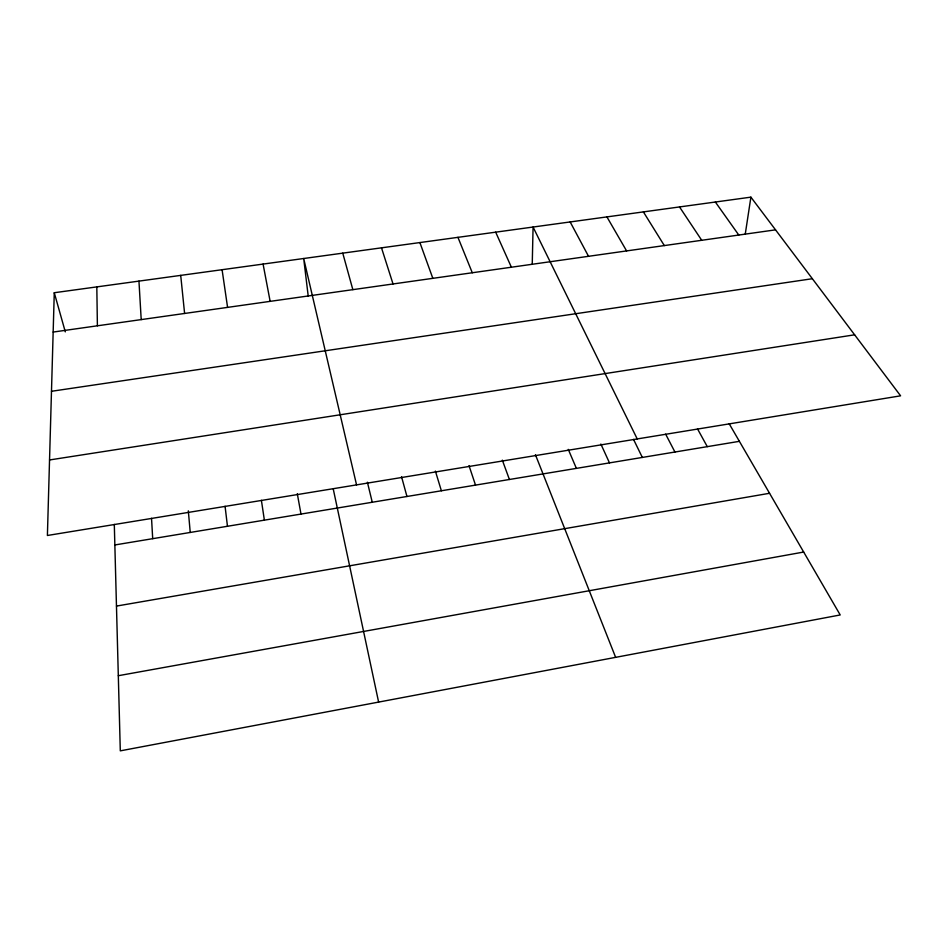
<?xml version="1.0" encoding="UTF-8"?>
<svg xmlns="http://www.w3.org/2000/svg" width="948" height="948" viewBox="0 0 948 948"><rect width="100%" height="100%" fill="white"/><g stroke="black" fill="none" stroke-linecap="round" stroke-linejoin="round"><path stroke-width="1.42" d="M532.243 264.326L533.072 227.034L637.222 438.936M54.273 292.731L47.4 535.49L900.6 395.826L750.899 197.148L54.273 292.731L65.305 331.871M745.246 234.192L750.899 197.148M118.31 675.711L803.679 552.044M116.474 606.08L769.551 493.28M114.85 544.958L739.381 441.33M49.545 459.958L854.622 334.81M51.488 391.287L812.353 278.712M53.159 332.061L775.535 229.843M715.361 202.031L738.788 235.045M679.526 206.948L701.721 240.282M643.384 211.902L664.323 245.579M729.178 423.744L840.212 614.956L120.301 750.852L114.305 524.398M606.921 216.902L626.592 250.912M697.527 428.923L707.279 446.65M570.163 221.951L588.53 256.304M665.65 434.148L674.929 452.018M633.537 439.398L642.329 457.434M600.866 444.031L609.481 462.885M495.674 232.165L511.387 267.218M568.267 449.364L576.384 468.371M457.943 237.344L472.282 272.751M535.43 454.732L615.631 657.343M502.333 460.147L509.408 479.487M419.893 242.57L432.833 278.333M468.999 465.61L475.517 485.115M381.499 247.831L393.029 283.962M435.393 471.097L441.377 490.78M342.761 253.152L352.846 289.65M401.525 476.643L406.953 496.491M367.397 482.224L372.268 502.25M356.555 484.878L303.692 258.508L308.207 296.025M333.317 489.298L378.619 702.089M263.082 264.089L270.144 301.357M297.293 493.695L300.99 514.077M261.399 500.319L264.373 520.144M222.081 269.706L227.579 307.377M225.067 506.268L227.461 526.27M180.713 275.382L184.599 313.456M188.32 510.818L190.24 532.456M138.953 281.118L141.205 319.594M151.538 518.307L152.699 538.677M96.815 286.9L97.395 325.792"/></g></svg>
